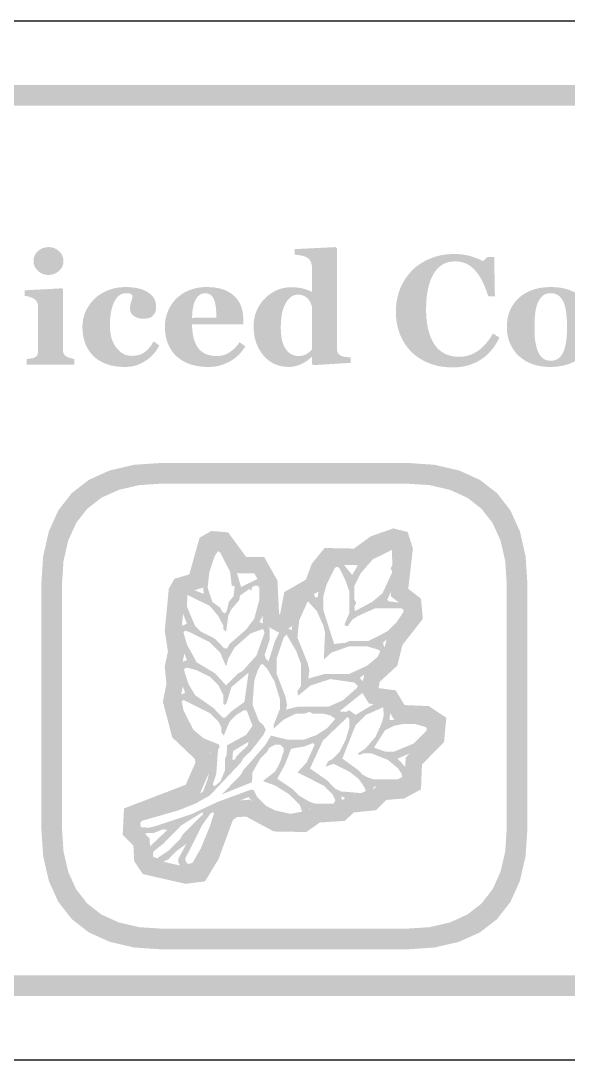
# Model space of a CAD drawing. Header units: millimetres. Extents: x 6 to 441, y 6 to 299.
# Drawn here: x 274.5 to 285.09, y 123.96 to 144.04 of the extents above; entities that cross this region are included whole.
import ezdxf

# ---------------------------------------------------------------- set-up
doc = ezdxf.new("R2010")
doc.units = ezdxf.units.MM
doc.layers.add('CUT', color=1, linetype='Continuous')
doc.layers.add('RASTER', color=7, linetype='Continuous')

msp = doc.modelspace()

# ---------------------------------------------------------------- hatches: boundary and pattern name
at = {"layer": 'RASTER'}
h = msp.add_hatch(color=7, dxfattribs=at)
h.paths.add_polyline_path([(259.2, 140.6), (259.234, 141.116), (259.337, 141.563), (259.509, 141.941), (259.75, 142.25), (260.059, 142.491), (260.438, 142.663), (260.884, 142.766), (261.4, 142.8), (318.6, 142.8), (319.116, 142.766), (319.563, 142.663), (319.941, 142.491), (320.25, 142.25), (320.491, 141.941), (320.663, 141.563), (320.766, 141.116), (320.8, 140.6), (320.8, 127.4), (320.766, 126.884), (320.662, 126.438), (320.491, 126.059), (320.25, 125.75), (319.941, 125.509), (319.563, 125.337), (319.116, 125.234), (318.6, 125.2), (261.4, 125.2), (260.884, 125.234), (260.438, 125.337), (260.059, 125.509), (259.75, 125.75), (259.509, 126.059), (259.337, 126.438), (259.234, 126.884), (259.2, 127.4)])
h.paths.add_polyline_path([(259.6, 140.6), (259.6, 127.4), (259.628, 126.978), (259.713, 126.613), (259.853, 126.303), (260.05, 126.05), (260.303, 125.853), (260.612, 125.712), (260.978, 125.628), (261.4, 125.6), (318.6, 125.6), (319.022, 125.628), (319.388, 125.712), (319.697, 125.853), (319.95, 126.05), (320.147, 126.303), (320.287, 126.613), (320.372, 126.978), (320.4, 127.4), (320.4, 140.6), (320.372, 141.022), (320.287, 141.388), (320.147, 141.697), (319.95, 141.95), (319.697, 142.147), (319.388, 142.288), (319.022, 142.372), (318.6, 142.4), (261.4, 142.4), (260.978, 142.372), (260.612, 142.288), (260.303, 142.147), (260.05, 141.95), (259.853, 141.697), (259.713, 141.388), (259.628, 141.022), (259.6, 140.6)], flags=0)
h = msp.add_hatch(color=7, dxfattribs=at)
h.paths.add_polyline_path([(275.542, 137.4), (274.616, 137.4), (274.616, 137.507), (274.626, 137.508), (274.635, 137.508), (274.645, 137.509), (274.654, 137.51), (274.663, 137.511), (274.673, 137.512), (274.682, 137.513), (274.691, 137.514), (274.7, 137.515), (274.709, 137.517), (274.717, 137.518), (274.725, 137.52), (274.733, 137.522), (274.74, 137.524), (274.747, 137.526), (274.754, 137.529), (274.765, 137.534), (274.776, 137.539), (274.785, 137.544), (274.794, 137.55), (274.802, 137.557), (274.809, 137.564), (274.815, 137.571), (274.82, 137.579), (274.824, 137.588), (274.828, 137.597), (274.831, 137.607), (274.834, 137.618), (274.836, 137.629), (274.838, 137.641), (274.839, 137.653), (274.839, 137.667), (274.839, 138.519), (274.839, 138.532), (274.837, 138.544), (274.836, 138.556), (274.833, 138.567), (274.83, 138.578), (274.826, 138.589), (274.821, 138.599), (274.815, 138.609), (274.809, 138.619), (274.803, 138.628), (274.796, 138.636), (274.789, 138.644), (274.782, 138.652), (274.774, 138.659), (274.765, 138.665), (274.757, 138.671), (274.75, 138.676), (274.742, 138.68), (274.733, 138.684), (274.724, 138.689), (274.713, 138.693), (274.702, 138.697), (274.69, 138.701), (274.677, 138.705), (274.664, 138.709), (274.651, 138.713), (274.638, 138.716), (274.626, 138.718), (274.614, 138.721), (274.602, 138.723), (274.591, 138.724), (274.58, 138.726), (274.58, 138.833), (275.297, 138.871), (275.319, 138.849), (275.319, 137.686), (275.32, 137.673), (275.321, 137.661), (275.322, 137.649), (275.325, 137.638), (275.328, 137.628), (275.332, 137.617), (275.336, 137.608), (275.341, 137.598), (275.347, 137.59), (275.353, 137.582), (275.36, 137.574), (275.368, 137.567), (275.376, 137.561), (275.385, 137.555), (275.394, 137.55), (275.404, 137.545), (275.412, 137.542), (275.419, 137.539), (275.427, 137.536), (275.435, 137.533), (275.443, 137.53), (275.452, 137.527), (275.46, 137.524), (275.469, 137.522), (275.478, 137.519), (275.487, 137.517), (275.496, 137.515), (275.505, 137.513), (275.514, 137.511), (275.523, 137.509), (275.533, 137.508), (275.542, 137.507)])
h.paths.add_polyline_path([(275.328, 139.398), (275.327, 139.371), (275.323, 139.344), (275.316, 139.319), (275.307, 139.295), (275.295, 139.272), (275.28, 139.25), (275.263, 139.228), (275.242, 139.208), (275.221, 139.19), (275.198, 139.174), (275.174, 139.161), (275.149, 139.15), (275.123, 139.141), (275.096, 139.135), (275.068, 139.131), (275.04, 139.13), (275.01, 139.131), (274.982, 139.135), (274.955, 139.141), (274.929, 139.15), (274.904, 139.161), (274.88, 139.174), (274.857, 139.19), (274.835, 139.208), (274.815, 139.228), (274.798, 139.25), (274.783, 139.272), (274.771, 139.295), (274.762, 139.319), (274.755, 139.344), (274.751, 139.371), (274.75, 139.398), (274.751, 139.425), (274.755, 139.452), (274.762, 139.477), (274.771, 139.501), (274.783, 139.525), (274.798, 139.547), (274.815, 139.568), (274.835, 139.588), (274.857, 139.607), (274.88, 139.623), (274.904, 139.637), (274.929, 139.648), (274.955, 139.656), (274.982, 139.663), (275.01, 139.666), (275.04, 139.668), (275.069, 139.666), (275.097, 139.663), (275.124, 139.656), (275.15, 139.648), (275.175, 139.637), (275.199, 139.623), (275.221, 139.607), (275.243, 139.588), (275.263, 139.568), (275.28, 139.547), (275.295, 139.525), (275.307, 139.501), (275.316, 139.477), (275.323, 139.452), (275.327, 139.425), (275.328, 139.398)])
h = msp.add_hatch(color=7, dxfattribs=at)
h.paths.add_polyline_path([(280.88, 137.431), (280.158, 137.388), (280.136, 137.409), (280.136, 137.544), (280.125, 137.546), (280.107, 137.527), (280.086, 137.509), (280.065, 137.491), (280.041, 137.474), (280.016, 137.457), (279.989, 137.441), (279.961, 137.426), (279.931, 137.411), (279.901, 137.397), (279.87, 137.386), (279.839, 137.376), (279.809, 137.368), (279.778, 137.361), (279.747, 137.357), (279.716, 137.354), (279.685, 137.353), (279.612, 137.357), (279.543, 137.367), (279.477, 137.384), (279.415, 137.408), (279.355, 137.439), (279.299, 137.477), (279.246, 137.521), (279.197, 137.573), (279.152, 137.63), (279.113, 137.691), (279.08, 137.756), (279.053, 137.825), (279.032, 137.898), (279.017, 137.975), (279.008, 138.056), (279.005, 138.141), (279.008, 138.217), (279.018, 138.29), (279.035, 138.361), (279.059, 138.428), (279.089, 138.493), (279.126, 138.555), (279.169, 138.615), (279.219, 138.671), (279.275, 138.723), (279.332, 138.768), (279.393, 138.806), (279.457, 138.837), (279.523, 138.862), (279.592, 138.879), (279.664, 138.889), (279.739, 138.893), (279.769, 138.892), (279.798, 138.891), (279.827, 138.889), (279.855, 138.886), (279.883, 138.882), (279.911, 138.877), (279.938, 138.872), (279.964, 138.866), (279.99, 138.859), (280.014, 138.851), (280.037, 138.844), (280.059, 138.836), (280.08, 138.828), (280.099, 138.82), (280.116, 138.811), (280.133, 138.802), (280.133, 139.281), (280.132, 139.294), (280.131, 139.308), (280.13, 139.321), (280.127, 139.333), (280.124, 139.346), (280.12, 139.358), (280.116, 139.371), (280.111, 139.383), (280.105, 139.394), (280.099, 139.405), (280.092, 139.415), (280.085, 139.425), (280.078, 139.434), (280.07, 139.442), (280.061, 139.45), (280.052, 139.457), (280.041, 139.464), (280.028, 139.472), (280.015, 139.478), (280.001, 139.484), (279.987, 139.49), (279.971, 139.495), (279.955, 139.499), (279.939, 139.503), (279.922, 139.506), (279.905, 139.509), (279.888, 139.512), (279.87, 139.515), (279.853, 139.517), (279.836, 139.519), (279.819, 139.521), (279.802, 139.523), (279.802, 139.629), (280.593, 139.668), (280.615, 139.644), (280.615, 137.724), (280.615, 137.71), (280.616, 137.697), (280.617, 137.684), (280.619, 137.672), (280.622, 137.661), (280.625, 137.65), (280.629, 137.64), (280.633, 137.63), (280.638, 137.621), (280.644, 137.612), (280.65, 137.604), (280.657, 137.596), (280.665, 137.589), (280.673, 137.582), (280.682, 137.576), (280.692, 137.57), (280.701, 137.566), (280.71, 137.562), (280.719, 137.559), (280.73, 137.556), (280.742, 137.553), (280.755, 137.551), (280.768, 137.548), (280.782, 137.546), (280.797, 137.545), (280.811, 137.543), (280.824, 137.542), (280.836, 137.541), (280.848, 137.54), (280.86, 137.539), (280.87, 137.538), (280.88, 137.538)])
h.paths.add_polyline_path([(280.133, 137.692), (280.133, 138.519), (280.13, 138.528), (280.127, 138.536), (280.124, 138.545), (280.121, 138.555), (280.117, 138.564), (280.113, 138.574), (280.109, 138.584), (280.104, 138.594), (280.099, 138.604), (280.094, 138.614), (280.089, 138.624), (280.082, 138.634), (280.076, 138.643), (280.069, 138.653), (280.062, 138.662), (280.054, 138.671), (280.046, 138.679), (280.038, 138.686), (280.029, 138.694), (280.019, 138.7), (280.009, 138.707), (279.999, 138.714), (279.987, 138.72), (279.975, 138.726), (279.963, 138.731), (279.95, 138.736), (279.937, 138.74), (279.923, 138.743), (279.909, 138.746), (279.895, 138.748), (279.88, 138.749), (279.865, 138.749), (279.829, 138.747), (279.795, 138.739), (279.762, 138.726), (279.731, 138.708), (279.702, 138.684), (279.675, 138.656), (279.649, 138.622), (279.625, 138.584), (279.603, 138.54), (279.583, 138.492), (279.567, 138.44), (279.554, 138.384), (279.544, 138.323), (279.537, 138.259), (279.532, 138.19), (279.531, 138.116), (279.531, 138.087), (279.532, 138.058), (279.533, 138.031), (279.535, 138.004), (279.537, 137.977), (279.54, 137.952), (279.544, 137.927), (279.548, 137.903), (279.552, 137.88), (279.558, 137.857), (279.564, 137.835), (279.571, 137.813), (279.579, 137.792), (279.587, 137.771), (279.597, 137.751), (279.607, 137.731), (279.618, 137.712), (279.63, 137.694), (279.642, 137.678), (279.655, 137.662), (279.669, 137.647), (279.684, 137.634), (279.7, 137.621), (279.716, 137.609), (279.733, 137.599), (279.751, 137.59), (279.77, 137.583), (279.789, 137.577), (279.81, 137.572), (279.831, 137.568), (279.853, 137.566), (279.876, 137.566), (279.898, 137.566), (279.919, 137.568), (279.939, 137.57), (279.958, 137.574), (279.976, 137.579), (279.993, 137.585), (280.009, 137.592), (280.024, 137.6), (280.039, 137.609), (280.053, 137.619), (280.067, 137.629), (280.081, 137.64), (280.094, 137.652), (280.107, 137.664), (280.12, 137.678), (280.133, 137.692)], flags=0)
for points in [[(282.843, 137.344), (282.786, 137.345), (282.73, 137.349), (282.676, 137.355), (282.622, 137.363), (282.569, 137.373), (282.516, 137.386), (282.465, 137.401), (282.415, 137.418), (282.366, 137.438), (282.319, 137.459), (282.273, 137.483), (282.229, 137.509), (282.186, 137.537), (282.145, 137.567), (282.106, 137.599), (282.068, 137.633), (282.033, 137.668), (281.999, 137.706), (281.968, 137.745), (281.938, 137.787), (281.911, 137.83), (281.885, 137.876), (281.861, 137.924), (281.839, 137.973), (281.82, 138.025), (281.803, 138.077), (281.788, 138.131), (281.777, 138.186), (281.768, 138.243), (281.761, 138.3), (281.757, 138.359), (281.756, 138.42), (281.757, 138.479), (281.761, 138.538), (281.768, 138.596), (281.777, 138.652), (281.789, 138.708), (281.803, 138.762), (281.82, 138.815), (281.84, 138.867), (281.862, 138.918), (281.886, 138.967), (281.913, 139.014), (281.941, 139.059), (281.972, 139.103), (282.005, 139.145), (282.04, 139.185), (282.077, 139.224), (282.115, 139.26), (282.155, 139.294), (282.197, 139.325), (282.241, 139.355), (282.287, 139.383), (282.335, 139.408), (282.384, 139.432), (282.436, 139.453), (282.488, 139.472), (282.542, 139.489), (282.597, 139.503), (282.652, 139.514), (282.709, 139.523), (282.766, 139.529), (282.825, 139.533), (282.884, 139.534), (282.927, 139.534), (282.968, 139.532), (283.009, 139.528), (283.049, 139.524), (283.088, 139.518), (283.126, 139.511), (283.163, 139.502), (283.199, 139.493), (283.234, 139.482), (283.267, 139.471), (283.299, 139.46), (283.33, 139.448), (283.359, 139.436), (283.387, 139.424), (283.414, 139.411), (283.439, 139.398), (283.53, 139.479), (283.657, 139.479), (283.67, 138.72), (283.542, 138.72), (283.513, 138.804), (283.484, 138.882), (283.453, 138.954), (283.421, 139.021), (283.387, 139.082), (283.352, 139.137), (283.316, 139.186), (283.278, 139.23), (283.238, 139.268), (283.197, 139.301), (283.153, 139.329), (283.107, 139.352), (283.059, 139.369), (283.009, 139.382), (282.957, 139.39), (282.903, 139.392), (282.836, 139.388), (282.773, 139.377), (282.715, 139.358), (282.66, 139.332), (282.61, 139.297), (282.564, 139.256), (282.522, 139.207), (282.484, 139.15), (282.45, 139.086), (282.421, 139.016), (282.396, 138.94), (282.376, 138.858), (282.361, 138.77), (282.349, 138.676), (282.343, 138.576), (282.34, 138.469), (282.341, 138.409), (282.343, 138.35), (282.347, 138.294), (282.353, 138.24), (282.36, 138.188), (282.368, 138.139), (282.378, 138.092), (282.389, 138.047), (282.402, 138.004), (282.416, 137.963), (282.43, 137.925), (282.446, 137.889), (282.462, 137.855), (282.48, 137.822), (282.498, 137.793), (282.518, 137.765), (282.539, 137.738), (282.562, 137.713), (282.586, 137.69), (282.61, 137.668), (282.636, 137.649), (282.662, 137.631), (282.69, 137.615), (282.718, 137.601), (282.748, 137.589), (282.778, 137.579), (282.809, 137.57), (282.84, 137.562), (282.873, 137.557), (282.906, 137.553), (282.94, 137.55), (282.975, 137.549), (283.025, 137.551), (283.074, 137.556), (283.122, 137.565), (283.169, 137.577), (283.214, 137.593), (283.257, 137.612), (283.299, 137.635), (283.34, 137.661), (283.38, 137.69), (283.419, 137.724), (283.456, 137.76), (283.493, 137.801), (283.529, 137.845), (283.565, 137.892), (283.599, 137.943), (283.632, 137.998), (283.758, 137.921), (283.742, 137.89), (283.726, 137.859), (283.709, 137.829), (283.691, 137.799), (283.673, 137.771), (283.654, 137.743), (283.635, 137.717), (283.615, 137.691), (283.594, 137.666), (283.573, 137.642), (283.551, 137.618), (283.528, 137.596), (283.504, 137.575), (283.48, 137.554), (283.455, 137.534), (283.429, 137.516), (283.399, 137.496), (283.369, 137.478), (283.339, 137.46), (283.307, 137.444), (283.275, 137.429), (283.242, 137.415), (283.208, 137.402), (283.173, 137.39), (283.137, 137.379), (283.1, 137.37), (283.061, 137.362), (283.021, 137.356), (282.978, 137.351), (282.935, 137.347), (282.89, 137.345), (282.843, 137.344)], [(276.513, 137.353), (276.463, 137.354), (276.414, 137.357), (276.367, 137.361), (276.321, 137.368), (276.277, 137.376), (276.235, 137.386), (276.193, 137.399), (276.154, 137.412), (276.115, 137.428), (276.079, 137.445), (276.044, 137.463), (276.011, 137.483), (275.98, 137.503), (275.95, 137.526), (275.923, 137.549), (275.896, 137.574), (275.872, 137.601), (275.849, 137.629), (275.828, 137.658), (275.808, 137.688), (275.79, 137.719), (275.774, 137.752), (275.759, 137.785), (275.746, 137.82), (275.734, 137.856), (275.724, 137.893), (275.715, 137.93), (275.708, 137.969), (275.703, 138.008), (275.699, 138.048), (275.697, 138.088), (275.696, 138.129), (275.697, 138.167), (275.7, 138.205), (275.704, 138.242), (275.711, 138.278), (275.72, 138.314), (275.73, 138.35), (275.742, 138.385), (275.757, 138.42), (275.772, 138.453), (275.79, 138.486), (275.808, 138.518), (275.828, 138.549), (275.849, 138.578), (275.872, 138.607), (275.896, 138.635), (275.921, 138.661), (275.949, 138.687), (275.978, 138.712), (276.009, 138.735), (276.041, 138.757), (276.075, 138.778), (276.111, 138.797), (276.148, 138.815), (276.187, 138.832), (276.228, 138.847), (276.269, 138.86), (276.311, 138.871), (276.354, 138.88), (276.399, 138.887), (276.444, 138.892), (276.491, 138.895), (276.538, 138.896), (276.604, 138.894), (276.666, 138.889), (276.724, 138.881), (276.779, 138.87), (276.831, 138.856), (276.879, 138.838), (276.923, 138.818), (276.964, 138.794), (277.001, 138.767), (277.033, 138.738), (277.06, 138.707), (277.082, 138.674), (277.099, 138.639), (277.111, 138.601), (277.119, 138.561), (277.121, 138.519), (277.12, 138.493), (277.118, 138.469), (277.113, 138.446), (277.107, 138.424), (277.099, 138.403), (277.09, 138.384), (277.078, 138.366), (277.065, 138.349), (277.05, 138.334), (277.033, 138.321), (277.012, 138.31), (276.99, 138.301), (276.964, 138.294), (276.937, 138.289), (276.906, 138.286), (276.874, 138.285), (276.847, 138.286), (276.821, 138.288), (276.796, 138.292), (276.773, 138.298), (276.75, 138.305), (276.729, 138.314), (276.709, 138.325), (276.69, 138.338), (276.672, 138.351), (276.657, 138.366), (276.645, 138.382), (276.634, 138.398), (276.626, 138.416), (276.62, 138.435), (276.617, 138.454), (276.616, 138.475), (276.616, 138.493), (276.617, 138.511), (276.619, 138.529), (276.622, 138.547), (276.625, 138.564), (276.629, 138.582), (276.634, 138.6), (276.639, 138.617), (276.645, 138.634), (276.65, 138.65), (276.654, 138.665), (276.658, 138.679), (276.661, 138.692), (276.664, 138.704), (276.666, 138.715), (276.667, 138.724), (276.663, 138.731), (276.658, 138.737), (276.654, 138.742), (276.649, 138.747), (276.643, 138.752), (276.638, 138.757), (276.632, 138.761), (276.626, 138.765), (276.619, 138.768), (276.612, 138.771), (276.603, 138.773), (276.594, 138.775), (276.584, 138.776), (276.573, 138.778), (276.561, 138.778), (276.548, 138.778), (276.532, 138.778), (276.516, 138.776), (276.501, 138.774), (276.485, 138.771), (276.471, 138.766), (276.456, 138.761), (276.442, 138.755), (276.428, 138.748), (276.415, 138.739), (276.402, 138.729), (276.389, 138.718), (276.376, 138.705), (276.363, 138.691), (276.351, 138.675), (276.339, 138.658), (276.327, 138.639), (276.316, 138.62), (276.306, 138.6), (276.296, 138.577), (276.286, 138.554), (276.278, 138.528), (276.269, 138.501), (276.262, 138.473), (276.255, 138.443), (276.248, 138.411), (276.243, 138.378), (276.238, 138.344), (276.234, 138.307), (276.231, 138.27), (276.229, 138.23), (276.228, 138.19), (276.228, 138.147), (276.229, 138.083), (276.235, 138.023), (276.245, 137.966), (276.258, 137.912), (276.275, 137.861), (276.296, 137.813), (276.321, 137.768), (276.35, 137.727), (276.381, 137.689), (276.414, 137.657), (276.448, 137.629), (276.484, 137.607), (276.521, 137.589), (276.56, 137.577), (276.6, 137.569), (276.642, 137.567), (276.682, 137.568), (276.719, 137.572), (276.755, 137.577), (276.788, 137.585), (276.819, 137.595), (276.848, 137.608), (276.876, 137.623), (276.901, 137.64), (276.924, 137.659), (276.947, 137.68), (276.97, 137.702), (276.991, 137.727), (277.012, 137.754), (277.033, 137.782), (277.052, 137.813), (277.071, 137.845), (277.181, 137.769), (277.17, 137.747), (277.157, 137.725), (277.145, 137.704), (277.131, 137.684), (277.118, 137.663), (277.103, 137.644), (277.088, 137.625), (277.073, 137.606), (277.057, 137.588), (277.04, 137.57), (277.022, 137.553), (277.004, 137.536), (276.984, 137.52), (276.964, 137.504), (276.943, 137.489), (276.922, 137.475), (276.899, 137.46), (276.876, 137.447), (276.852, 137.434), (276.829, 137.422), (276.805, 137.411), (276.782, 137.401), (276.758, 137.392), (276.734, 137.384), (276.71, 137.377), (276.685, 137.37), (276.659, 137.365), (276.631, 137.361), (276.603, 137.357), (276.574, 137.355), (276.544, 137.354), (276.513, 137.353)]]:
    msp.add_hatch(color=7, dxfattribs=at).paths.add_polyline_path(points)
h = msp.add_hatch(color=7, dxfattribs=at)
h.paths.add_polyline_path([(278.845, 137.75), (278.832, 137.729), (278.818, 137.709), (278.804, 137.689), (278.789, 137.669), (278.773, 137.649), (278.756, 137.63), (278.739, 137.611), (278.721, 137.593), (278.703, 137.574), (278.684, 137.557), (278.664, 137.54), (278.644, 137.524), (278.623, 137.508), (278.602, 137.494), (278.579, 137.479), (278.557, 137.466), (278.532, 137.452), (278.507, 137.44), (278.483, 137.428), (278.458, 137.417), (278.433, 137.407), (278.408, 137.398), (278.383, 137.389), (278.358, 137.382), (278.333, 137.375), (278.306, 137.369), (278.279, 137.364), (278.25, 137.36), (278.221, 137.357), (278.191, 137.355), (278.16, 137.354), (278.127, 137.353), (278.074, 137.354), (278.023, 137.357), (277.973, 137.362), (277.925, 137.369), (277.88, 137.377), (277.836, 137.388), (277.793, 137.4), (277.753, 137.415), (277.715, 137.431), (277.678, 137.448), (277.643, 137.467), (277.609, 137.487), (277.578, 137.508), (277.548, 137.531), (277.52, 137.555), (277.493, 137.58), (277.468, 137.607), (277.445, 137.635), (277.424, 137.663), (277.404, 137.694), (277.385, 137.725), (277.369, 137.757), (277.354, 137.791), (277.34, 137.826), (277.328, 137.861), (277.318, 137.898), (277.309, 137.935), (277.302, 137.973), (277.297, 138.012), (277.293, 138.051), (277.29, 138.091), (277.29, 138.132), (277.29, 138.17), (277.293, 138.206), (277.297, 138.243), (277.303, 138.279), (277.311, 138.314), (277.32, 138.35), (277.332, 138.384), (277.344, 138.419), (277.359, 138.453), (277.375, 138.485), (277.392, 138.517), (277.411, 138.548), (277.431, 138.578), (277.453, 138.607), (277.476, 138.635), (277.5, 138.663), (277.526, 138.688), (277.554, 138.712), (277.583, 138.735), (277.613, 138.757), (277.645, 138.777), (277.679, 138.796), (277.715, 138.814), (277.752, 138.831), (277.79, 138.846), (277.83, 138.859), (277.87, 138.87), (277.912, 138.879), (277.955, 138.887), (277.999, 138.892), (278.045, 138.895), (278.091, 138.896), (278.141, 138.895), (278.189, 138.892), (278.234, 138.889), (278.278, 138.883), (278.319, 138.876), (278.357, 138.868), (278.394, 138.857), (278.428, 138.846), (278.46, 138.833), (278.491, 138.819), (278.52, 138.803), (278.548, 138.786), (278.575, 138.769), (278.6, 138.75), (278.624, 138.729), (278.646, 138.708), (278.666, 138.687), (278.685, 138.664), (278.702, 138.641), (278.718, 138.617), (278.733, 138.592), (278.746, 138.566), (278.757, 138.539), (278.768, 138.511), (278.777, 138.483), (278.784, 138.454), (278.791, 138.424), (278.796, 138.395), (278.8, 138.365), (278.803, 138.335), (278.805, 138.304), (278.806, 138.273), (278.806, 138.178), (277.815, 138.178), (277.817, 138.105), (277.823, 138.037), (277.832, 137.973), (277.844, 137.913), (277.861, 137.859), (277.881, 137.808), (277.904, 137.762), (277.931, 137.721), (277.962, 137.684), (277.998, 137.652), (278.037, 137.625), (278.081, 137.603), (278.129, 137.586), (278.181, 137.574), (278.238, 137.567), (278.299, 137.564), (278.333, 137.565), (278.366, 137.569), (278.398, 137.575), (278.43, 137.583), (278.46, 137.594), (278.49, 137.606), (278.518, 137.622), (278.546, 137.64), (278.573, 137.659), (278.599, 137.68), (278.624, 137.702), (278.648, 137.725), (278.671, 137.75), (278.693, 137.775), (278.714, 137.802), (278.734, 137.831)])
h.paths.add_polyline_path([(278.286, 138.307), (278.286, 138.329), (278.285, 138.351), (278.284, 138.373), (278.283, 138.396), (278.282, 138.418), (278.281, 138.441), (278.279, 138.464), (278.277, 138.487), (278.274, 138.509), (278.272, 138.531), (278.268, 138.551), (278.265, 138.571), (278.261, 138.589), (278.256, 138.606), (278.251, 138.623), (278.246, 138.638), (278.24, 138.654), (278.232, 138.67), (278.225, 138.685), (278.217, 138.698), (278.208, 138.711), (278.198, 138.722), (278.188, 138.732), (278.178, 138.742), (278.167, 138.75), (278.155, 138.757), (278.142, 138.763), (278.129, 138.768), (278.115, 138.772), (278.1, 138.775), (278.085, 138.776), (278.069, 138.777), (278.041, 138.775), (278.015, 138.77), (277.991, 138.761), (277.967, 138.748), (277.946, 138.732), (277.925, 138.713), (277.906, 138.689), (277.889, 138.663), (277.873, 138.632), (277.859, 138.597), (277.847, 138.558), (277.837, 138.515), (277.828, 138.468), (277.822, 138.416), (277.818, 138.361), (277.815, 138.301)], flags=0)
h = msp.add_hatch(color=7, dxfattribs=at)
h.paths.add_polyline_path([(285.378, 138.68), (285.405, 138.654), (285.429, 138.627), (285.453, 138.599), (285.474, 138.569), (285.494, 138.538), (285.512, 138.506), (285.529, 138.473), (285.544, 138.439), (285.557, 138.403), (285.569, 138.367), (285.579, 138.33), (285.587, 138.292), (285.593, 138.254), (285.598, 138.214), (285.6, 138.175), (285.601, 138.134), (285.6, 138.094), (285.598, 138.054), (285.593, 138.015), (285.587, 137.976), (285.579, 137.938), (285.569, 137.9), (285.558, 137.863), (285.545, 137.827), (285.53, 137.792), (285.513, 137.757), (285.495, 137.725), (285.475, 137.693), (285.454, 137.663), (285.431, 137.634), (285.406, 137.606), (285.38, 137.58), (285.35, 137.554), (285.319, 137.528), (285.287, 137.505), (285.253, 137.483), (285.218, 137.463), (285.181, 137.444), (285.143, 137.427), (285.104, 137.412), (285.063, 137.398), (285.021, 137.386), (284.977, 137.376), (284.932, 137.368), (284.885, 137.361), (284.837, 137.357), (284.788, 137.354), (284.737, 137.353), (284.693, 137.354), (284.649, 137.356), (284.607, 137.36), (284.565, 137.366), (284.525, 137.373), (284.485, 137.382), (284.446, 137.392), (284.408, 137.404), (284.371, 137.418), (284.335, 137.433), (284.3, 137.45), (284.266, 137.468), (284.234, 137.489), (284.202, 137.51), (284.172, 137.533), (284.142, 137.558), (284.115, 137.583), (284.089, 137.61), (284.065, 137.638), (284.042, 137.668), (284.021, 137.699), (284.001, 137.731), (283.983, 137.765), (283.966, 137.801), (283.951, 137.837), (283.938, 137.875), (283.927, 137.914), (283.918, 137.954), (283.911, 137.994), (283.906, 138.036), (283.903, 138.079), (283.902, 138.124), (283.903, 138.167), (283.905, 138.209), (283.91, 138.25), (283.916, 138.29), (283.924, 138.328), (283.934, 138.365), (283.945, 138.402), (283.958, 138.436), (283.973, 138.47), (283.99, 138.503), (284.008, 138.535), (284.029, 138.566), (284.051, 138.596), (284.075, 138.625), (284.1, 138.653), (284.127, 138.68), (284.155, 138.705), (284.185, 138.729), (284.216, 138.751), (284.248, 138.771), (284.283, 138.79), (284.318, 138.808), (284.356, 138.824), (284.395, 138.839), (284.435, 138.852), (284.477, 138.864), (284.519, 138.874), (284.563, 138.882), (284.608, 138.888), (284.654, 138.892), (284.702, 138.895), (284.75, 138.896), (284.801, 138.895), (284.849, 138.892), (284.897, 138.888), (284.943, 138.882), (284.987, 138.874), (285.03, 138.864), (285.071, 138.852), (285.111, 138.839), (285.149, 138.824), (285.186, 138.808), (285.222, 138.79), (285.256, 138.771), (285.289, 138.751), (285.32, 138.729), (285.35, 138.705), (285.378, 138.68)])
h.paths.add_polyline_path([(285.003, 137.665), (285.011, 137.686), (285.018, 137.708), (285.025, 137.732), (285.031, 137.756), (285.037, 137.781), (285.042, 137.808), (285.047, 137.836), (285.051, 137.864), (285.055, 137.894), (285.058, 137.925), (285.06, 137.958), (285.063, 137.991), (285.064, 138.026), (285.065, 138.062), (285.066, 138.099), (285.066, 138.137), (285.066, 138.163), (285.065, 138.19), (285.064, 138.218), (285.063, 138.247), (285.061, 138.276), (285.058, 138.307), (285.055, 138.339), (285.052, 138.371), (285.048, 138.403), (285.044, 138.434), (285.039, 138.462), (285.033, 138.489), (285.028, 138.514), (285.022, 138.538), (285.015, 138.559), (285.008, 138.579), (284.999, 138.602), (284.989, 138.623), (284.978, 138.643), (284.966, 138.662), (284.953, 138.679), (284.94, 138.695), (284.926, 138.71), (284.91, 138.724), (284.894, 138.737), (284.877, 138.747), (284.859, 138.756), (284.84, 138.764), (284.82, 138.77), (284.798, 138.774), (284.776, 138.776), (284.753, 138.777), (284.728, 138.776), (284.704, 138.773), (284.681, 138.769), (284.659, 138.763), (284.639, 138.755), (284.62, 138.745), (284.603, 138.733), (284.587, 138.72), (284.572, 138.705), (284.557, 138.689), (284.544, 138.672), (284.532, 138.654), (284.52, 138.635), (284.509, 138.615), (284.5, 138.594), (284.491, 138.572), (284.483, 138.551), (284.477, 138.528), (284.47, 138.505), (284.465, 138.481), (284.46, 138.456), (284.455, 138.431), (284.451, 138.404), (284.448, 138.376), (284.445, 138.348), (284.443, 138.32), (284.441, 138.291), (284.439, 138.262), (284.438, 138.233), (284.437, 138.203), (284.437, 138.173), (284.437, 138.143), (284.437, 138.104), (284.437, 138.066), (284.438, 138.031), (284.439, 137.997), (284.441, 137.965), (284.442, 137.934), (284.444, 137.905), (284.447, 137.878), (284.45, 137.852), (284.454, 137.826), (284.459, 137.8), (284.464, 137.773), (284.471, 137.747), (284.479, 137.721), (284.487, 137.694), (284.497, 137.668), (284.505, 137.646), (284.515, 137.625), (284.526, 137.605), (284.538, 137.587), (284.55, 137.569), (284.564, 137.553), (284.578, 137.538), (284.593, 137.525), (284.61, 137.512), (284.627, 137.501), (284.645, 137.492), (284.665, 137.485), (284.685, 137.479), (284.707, 137.475), (284.729, 137.473), (284.753, 137.472), (284.775, 137.473), (284.795, 137.475), (284.815, 137.479), (284.835, 137.484), (284.853, 137.491), (284.871, 137.499), (284.888, 137.509), (284.904, 137.521), (284.919, 137.534), (284.934, 137.548), (284.947, 137.564), (284.96, 137.581), (284.972, 137.6), (284.983, 137.62), (284.994, 137.642), (285.003, 137.665)], flags=0)
h = msp.add_hatch(color=7, dxfattribs=at)
h.paths.add_polyline_path([(274.9, 133.15), (274.937, 133.701), (275.047, 134.178), (275.23, 134.582), (275.487, 134.913), (275.818, 135.17), (276.222, 135.353), (276.699, 135.463), (277.25, 135.5), (281.95, 135.5), (282.501, 135.463), (282.978, 135.353), (283.382, 135.17), (283.713, 134.913), (283.97, 134.582), (284.153, 134.178), (284.263, 133.701), (284.3, 133.15), (284.3, 128.45), (284.263, 127.899), (284.153, 127.422), (283.97, 127.018), (283.713, 126.687), (283.382, 126.43), (282.978, 126.247), (282.501, 126.137), (281.95, 126.1), (277.25, 126.1), (276.699, 126.137), (276.222, 126.247), (275.818, 126.43), (275.488, 126.688), (275.23, 127.018), (275.047, 127.422), (274.937, 127.899), (274.9, 128.45)])
h.paths.add_polyline_path([(275.3, 133.15), (275.3, 128.45), (275.33, 127.993), (275.422, 127.597), (275.574, 127.262), (275.788, 126.988), (276.062, 126.774), (276.397, 126.622), (276.793, 126.53), (277.25, 126.5), (281.95, 126.5), (282.407, 126.53), (282.803, 126.622), (283.138, 126.774), (283.413, 126.988), (283.626, 127.262), (283.778, 127.597), (283.87, 127.993), (283.9, 128.45), (283.9, 133.15), (283.87, 133.607), (283.778, 134.003), (283.626, 134.338), (283.412, 134.612), (283.138, 134.826), (282.803, 134.978), (282.407, 135.07), (281.95, 135.1), (277.25, 135.1), (276.793, 135.07), (276.397, 134.978), (276.062, 134.826), (275.788, 134.613), (275.574, 134.338), (275.422, 134.003), (275.33, 133.607), (275.3, 133.15)], flags=0)
h = msp.add_hatch(color=7, dxfattribs=at)
h.paths.add_polyline_path([(281.708, 134.234), (281.985, 134.163), (282.085, 133.842), (281.995, 133.067), (282.242, 132.876), (282.277, 132.486), (281.879, 131.976), (281.786, 131.586), (281.443, 131.269), (281.423, 131.155), (281.427, 131.148), (281.752, 131.104), (281.924, 130.821), (282.394, 130.8), (282.731, 130.575), (282.687, 130.106), (282.26, 129.673), (282.242, 129.192), (281.915, 129.016), (281.57, 128.988), (281.371, 128.789), (280.943, 128.746), (280.767, 128.583), (280.285, 128.552), (280.025, 128.368), (279.397, 128.379), (278.859, 128.667), (278.681, 128.656), (278.604, 128.599), (278.328, 127.848), (278.066, 127.415), (277.687, 127.368), (276.863, 127.556), (276.697, 127.805), (276.681, 128.105), (276.474, 128.312), (276.499, 128.824), (277.693, 129.282), (277.881, 129.712), (277.87, 129.779), (277.432, 130.197), (277.251, 130.884), (277.32, 131.231), (277.287, 131.566), (277.349, 131.858), (277.287, 132.253), (277.366, 133.068), (277.475, 133.261), (277.762, 133.345), (277.96, 134.053), (278.186, 134.184), (278.512, 134.157), (278.861, 133.683), (279.208, 133.683), (279.466, 133.228), (279.497, 132.582), (279.51, 132.575), (279.518, 132.58), (279.599, 133.005), (280.016, 133.243), (280.132, 133.554), (280.378, 133.855), (280.946, 133.844), (281.269, 134.08)])
h.paths.add_polyline_path([(281.722, 133.9), (281.42, 133.794), (281.048, 133.522), (280.528, 133.532), (280.414, 133.392), (280.276, 133.022), (279.885, 132.8), (279.806, 132.383), (279.527, 132.208), (279.186, 132.381), (279.15, 133.137), (279.021, 133.363), (278.7, 133.363), (278.341, 133.85), (278.26, 133.857), (278.233, 133.841), (278.023, 133.087), (277.689, 132.99), (277.678, 132.97), (277.61, 132.263), (277.675, 131.849), (277.61, 131.548), (277.644, 131.215), (277.579, 130.894), (277.719, 130.366), (278.169, 129.936), (278.212, 129.669), (277.932, 129.031), (276.809, 128.6), (276.801, 128.438), (276.994, 128.245), (277.012, 127.91), (277.059, 127.839), (277.704, 127.693), (277.873, 127.713), (278.038, 127.987), (278.336, 128.799), (278.567, 128.969), (278.929, 128.992), (279.48, 128.698), (279.926, 128.69), (280.174, 128.866), (280.633, 128.895), (280.804, 129.053), (281.225, 129.096), (281.427, 129.298), (281.822, 129.33), (281.929, 129.387), (281.945, 129.809), (282.379, 130.25), (282.395, 130.415), (282.291, 130.484), (281.74, 130.509), (281.558, 130.807), (281.235, 130.851), (281.086, 131.09), (281.146, 131.431), (281.497, 131.755), (281.584, 132.119), (281.947, 132.583), (281.936, 132.708), (281.656, 132.924), (281.759, 133.812), (281.732, 133.898), (281.722, 133.9)], flags=0)
h = msp.add_hatch(color=7, dxfattribs=at)
h.paths.add_polyline_path([(278.26, 133.95), (278.393, 133.904), (278.527, 133.737), (278.65, 133.493), (278.761, 133.102), (279.084, 133.259), (279.161, 133.236), (279.218, 133.159), (279.218, 132.992), (279.251, 132.892), (279.185, 132.558), (279.118, 132.425), (279.261, 132.368), (279.318, 132.291), (279.318, 132.091), (279.218, 131.79), (279.241, 131.714), (279.295, 131.667), (279.418, 132.057), (279.508, 132.234), (279.619, 132.325), (279.742, 132.268), (279.785, 132.558), (279.852, 132.759), (279.976, 132.969), (280.086, 132.992), (280.176, 132.949), (280.196, 132.902), (280.243, 132.902), (280.286, 133.193), (280.51, 133.603), (280.62, 133.66), (280.663, 133.637), (280.911, 133.336), (281.011, 133.503), (281.278, 133.77), (281.488, 133.894), (281.722, 133.96), (281.765, 133.937), (281.822, 133.86), (281.822, 133.493), (281.722, 133.126), (281.588, 132.859), (281.622, 132.825), (281.889, 132.792), (281.999, 132.735), (282.022, 132.592), (281.932, 132.415), (281.845, 132.335), (281.799, 132.248), (281.511, 132.034), (281.511, 131.981), (281.588, 131.891), (281.531, 131.714), (281.365, 131.547), (281.077, 131.366), (281.064, 131.333), (281.154, 131.256), (281.154, 131.156), (281.097, 131.046), (280.663, 130.699), (280.787, 130.689), (280.854, 130.722), (280.977, 130.632), (281.355, 130.856), (281.555, 130.889), (281.655, 130.789), (281.632, 130.532), (282.289, 130.555), (282.466, 130.465), (282.49, 130.321), (282.433, 130.211), (282.166, 129.944), (281.789, 129.787), (281.965, 129.597), (282.022, 129.487), (281.999, 129.343), (281.922, 129.287), (281.789, 129.253), (281.355, 129.253), (281.321, 129.22), (281.298, 129.076), (281.221, 129.019), (280.787, 129.019), (280.72, 129.053), (280.697, 129.043), (280.72, 128.986), (280.697, 128.843), (280.553, 128.786), (280.086, 128.819), (280.043, 128.662), (279.952, 128.619), (279.518, 128.619), (279.385, 128.652), (279.141, 128.776), (278.907, 129.043), (278.393, 128.843), (278.216, 128.285), (277.993, 127.774), (277.926, 127.674), (277.816, 127.617), (277.716, 127.617), (277.605, 127.674), (277.549, 127.784), (277.549, 127.851), (277.706, 128.141), (277.505, 127.995), (277.358, 127.841), (277.181, 127.751), (277.081, 127.751), (276.991, 127.794), (276.948, 127.884), (276.971, 128.061), (277.338, 128.409), (277.248, 128.419), (277.081, 128.352), (276.948, 128.352), (276.881, 128.318), (276.737, 128.409), (276.714, 128.619), (276.737, 128.662), (276.848, 128.719), (277.549, 128.919), (278.026, 129.143), (278.116, 129.387), (278.183, 129.721), (278.183, 129.921), (277.939, 130.044), (277.739, 130.245), (277.582, 130.522), (277.515, 130.755), (277.539, 130.999), (277.682, 131.056), (277.549, 131.423), (277.549, 131.59), (277.572, 131.634), (277.716, 131.69), (277.549, 132.124), (277.549, 132.291), (277.572, 132.335), (277.716, 132.391), (277.615, 132.658), (277.592, 132.902), (277.615, 132.992), (277.682, 133.059), (277.816, 133.059), (278.039, 132.969), (278.016, 133.393), (278.083, 133.66), (278.206, 133.904)])
h.paths.add_polyline_path([(281.678, 133.817), (281.311, 133.637), (281.077, 133.37), (280.954, 133.126), (280.954, 132.859), (280.987, 132.792), (280.954, 132.725), (280.964, 132.635), (281.298, 132.815), (281.498, 132.982), (281.688, 133.393), (281.655, 133.46), (281.688, 133.526)], flags=0)
h.paths.add_polyline_path([(278.317, 133.794), (278.25, 133.693), (278.15, 133.393), (278.116, 133.092), (278.206, 132.815), (278.36, 132.702), (278.407, 132.615), (278.45, 132.592), (278.483, 132.625), (278.527, 132.815), (278.617, 132.925), (278.64, 133.116), (278.584, 133.126), (278.55, 133.393), (278.36, 133.77)], flags=0)
h.paths.add_polyline_path([(280.62, 133.493), (280.577, 133.47), (280.42, 133.159), (280.353, 132.925), (280.353, 132.658), (280.563, 132.001), (280.787, 132.024), (280.854, 132.057), (281.221, 132.057), (281.598, 132.248), (281.765, 132.415), (281.899, 132.615), (281.899, 132.668), (281.855, 132.692), (281.355, 132.692), (281.011, 132.535), (280.911, 132.468), (280.83, 132.348), (280.777, 132.348), (280.764, 132.381), (280.854, 132.592), (280.854, 133.026), (280.764, 133.269), (280.663, 133.47)], flags=0)
h.paths.add_polyline_path([(279.018, 133.126), (278.961, 133.082), (278.974, 133.036), (278.917, 133.059), (278.741, 132.936), (278.727, 132.849), (278.574, 132.668), (278.517, 132.558), (278.473, 132.234), (278.417, 132.291), (278.417, 132.358), (278.327, 132.535), (278.16, 132.735), (277.726, 132.949), (277.716, 132.725), (277.873, 132.348), (277.973, 132.248), (278.26, 132.101), (278.44, 131.914), (278.493, 131.914), (278.54, 132.001), (278.861, 132.281), (279.018, 132.491), (279.118, 132.859), (279.118, 133.092), (279.084, 133.126)], flags=0)
h.paths.add_polyline_path([(280.053, 132.825), (279.886, 132.458), (279.852, 132.124), (280.053, 131.623), (280.086, 131.49), (280.063, 131.333), (280.386, 131.423), (280.854, 131.423), (281.198, 131.58), (281.398, 131.747), (281.455, 131.857), (281.421, 131.891), (281.188, 131.957), (280.854, 131.957), (280.51, 131.834), (280.363, 131.7), (280.386, 132.224), (280.353, 132.358), (280.229, 132.635)], flags=0)
h.paths.add_polyline_path([(279.185, 132.291), (278.941, 132.201), (278.64, 131.934), (278.517, 131.724), (278.473, 131.567), (278.36, 131.834), (278.16, 132.034), (277.782, 132.224), (277.682, 132.258), (277.649, 132.224), (277.716, 131.991), (277.906, 131.647), (278.26, 131.433), (278.473, 131.2), (278.707, 131.433), (278.794, 131.48), (279.061, 131.78), (279.218, 132.224)], flags=0)
h.paths.add_polyline_path([(279.642, 132.181), (279.585, 132.124), (279.452, 131.724), (279.452, 131.423), (279.619, 130.989), (279.652, 130.822), (279.629, 130.732), (279.852, 130.789), (280.453, 130.789), (280.73, 130.912), (280.997, 131.146), (281.021, 131.189), (280.954, 131.256), (280.487, 131.323), (280.109, 131.2), (279.862, 130.999), (279.852, 131.089), (279.919, 131.189), (279.919, 131.623), (279.829, 131.867)], flags=0)
h.paths.add_polyline_path([(279.175, 131.613), (279.141, 131.6), (279.084, 131.49), (279.018, 131.29), (278.984, 130.822), (279.108, 130.512), (279.195, 130.432), (279.241, 130.345), (279.195, 130.245), (278.961, 129.944), (278.807, 129.797), (278.761, 129.711), (278.16, 129.076), (277.883, 128.919), (277.549, 128.786), (276.848, 128.585), (276.814, 128.552), (276.824, 128.462), (276.981, 128.452), (277.115, 128.485), (277.816, 128.719), (278.317, 128.953), (278.951, 129.186), (279.008, 129.176), (279.074, 129.043), (279.241, 128.876), (279.418, 128.786), (279.719, 128.719), (279.942, 128.762), (279.896, 128.896), (279.695, 129.096), (279.428, 129.263), (279.185, 129.353), (279.428, 129.544), (279.518, 129.721), (279.585, 129.921), (279.585, 129.988), (279.518, 130.054), (279.418, 130.054), (279.308, 129.998), (279.261, 129.911), (279.141, 129.797), (278.984, 129.52), (278.974, 129.33), (278.393, 129.096), (278.761, 129.477), (278.807, 129.564), (279.228, 130.044), (279.341, 130.231), (279.652, 130.155), (279.986, 130.155), (280.229, 130.245), (280.43, 130.378), (280.587, 130.555), (280.487, 130.622), (280.353, 130.655), (280.153, 130.655), (280.086, 130.689), (279.986, 130.655), (279.819, 130.655), (279.575, 130.532), (279.395, 130.365), (279.395, 130.445), (279.518, 130.755), (279.518, 130.922), (279.408, 131.28), (279.261, 131.533)], flags=0)
h.paths.add_polyline_path([(277.706, 131.547), (277.659, 131.513), (277.682, 131.423), (277.749, 131.223), (277.873, 131.013), (278.226, 130.766), (278.407, 130.579), (278.46, 130.579), (278.574, 130.699), (278.827, 130.879), (278.907, 131.447), (278.574, 131.166), (278.483, 130.856), (278.45, 130.822), (278.417, 130.856), (278.417, 131.023), (278.327, 131.2), (278.16, 131.366), (277.916, 131.49)], flags=0)
h.paths.add_polyline_path([(277.649, 130.922), (277.615, 130.889), (277.649, 130.722), (277.839, 130.345), (278.039, 130.178), (278.327, 130.064), (278.35, 130.021), (278.317, 129.954), (278.283, 129.487), (278.216, 129.287), (278.25, 129.253), (278.36, 129.343), (278.45, 129.554), (278.45, 129.787), (278.483, 129.854), (278.493, 130.044), (278.861, 130.245), (278.984, 130.422), (278.874, 130.712), (278.817, 130.722), (278.674, 130.632), (278.54, 130.498), (278.427, 130.231), (278.383, 130.288), (278.383, 130.388), (278.327, 130.498), (278.16, 130.665)], flags=0)
h.paths.add_polyline_path([(281.511, 130.779), (281.178, 130.632), (280.977, 130.432), (280.72, 129.787), (281.031, 129.564), (281.111, 129.477), (281.221, 129.42), (281.321, 129.387), (281.789, 129.387), (281.879, 129.43), (281.865, 129.497), (281.799, 129.597), (281.598, 129.764), (281.288, 129.887), (281.121, 129.887), (281.054, 129.854), (281.021, 129.887), (281.164, 129.978), (281.365, 130.211), (281.488, 130.488), (281.521, 130.622)], flags=0)
h.paths.add_polyline_path([(280.82, 130.589), (280.343, 130.131), (280.096, 129.597), (280.43, 129.363), (280.577, 129.21), (280.687, 129.153), (281.087, 129.12), (281.178, 129.163), (281.131, 129.263), (281.031, 129.397), (280.864, 129.53), (280.553, 129.687), (280.396, 129.63), (280.443, 129.731), (280.53, 129.777), (280.663, 129.911), (280.787, 130.155), (280.854, 130.388), (280.854, 130.555)], flags=0)
h.paths.add_polyline_path([(281.889, 130.455), (281.722, 130.422), (281.545, 130.332), (281.331, 129.998), (281.555, 129.921), (281.722, 129.921), (282.099, 130.078), (282.333, 130.311), (282.356, 130.355), (282.333, 130.398), (282.122, 130.455)], flags=0)
h.paths.add_polyline_path([(278.907, 130.111), (278.607, 129.931), (278.594, 129.764), (278.64, 129.764), (278.674, 129.831), (278.894, 130.044)], flags=0)
h.paths.add_polyline_path([(280.153, 130.088), (279.986, 130.021), (279.729, 129.978), (279.619, 129.687), (279.462, 129.397), (279.762, 129.196), (279.876, 129.076), (280.086, 128.953), (280.186, 128.919), (280.553, 128.919), (280.587, 128.986), (280.53, 129.096), (280.363, 129.263), (279.852, 129.52), (280.029, 129.711), (280.186, 130.054)], flags=0)
h.paths.add_polyline_path([(278.016, 128.752), (277.605, 128.495), (277.258, 128.141), (277.071, 127.995), (277.058, 127.894), (277.138, 127.861), (277.358, 128.008), (277.592, 128.242), (277.639, 128.328), (278.026, 128.709)], flags=0)
h.paths.add_polyline_path([(278.216, 128.752), (278.173, 128.729), (278.006, 128.495), (277.682, 127.851), (277.706, 127.774), (277.749, 127.751), (277.826, 127.774), (277.983, 128.051), (278.15, 128.452), (278.24, 128.729)], flags=0)

# ---------------------------------------------------------------- linework, layer by layer
at = {"layer": 'CUT'}
for points in [[(260.999, 144.04), (319.001, 144.04)], [(319.001, 123.96), (260.999, 123.96)]]:
    msp.add_lwpolyline(points, dxfattribs=at)

doc.saveas('drawing.dxf')
